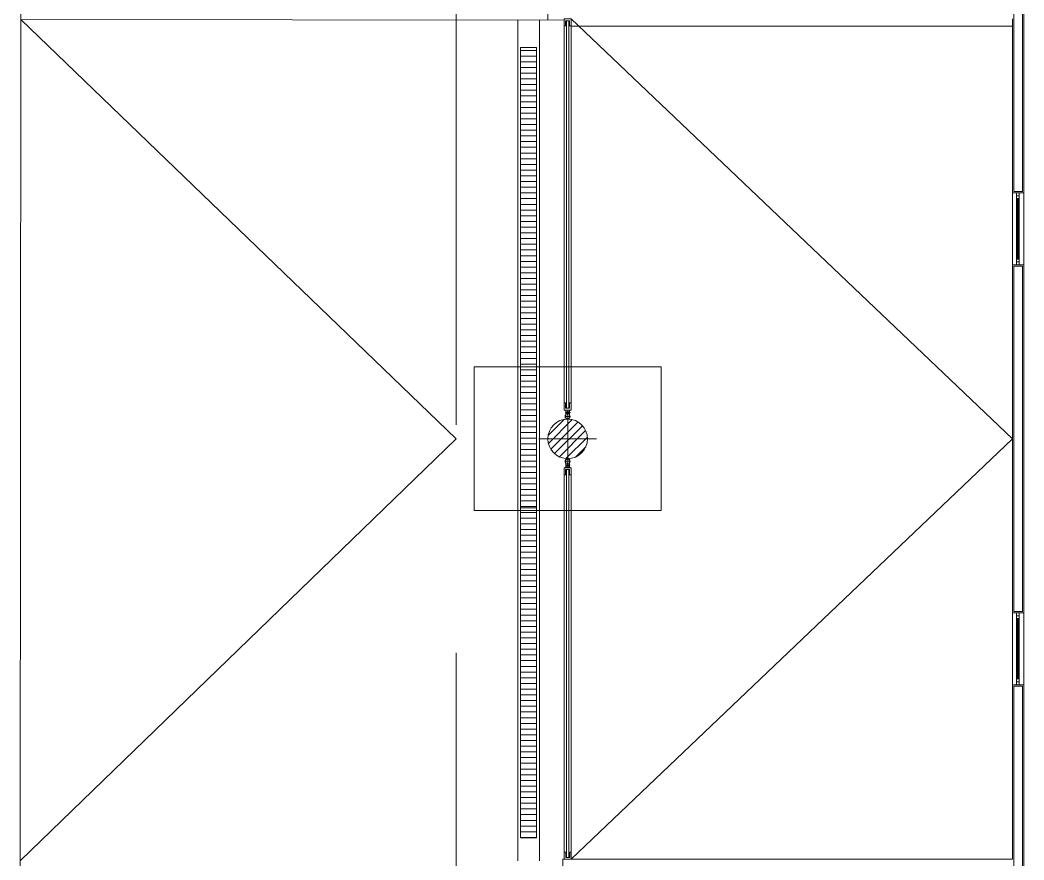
# Model space of a CAD drawing. Header units: millimetres. Extents: x 14 to 290, y 66 to 213.
# Drawn here: x 13.84 to 27.81, y 173.07 to 184.76 of the extents above; entities that cross this region are included whole.
import ezdxf

# ---------------------------------------------------------------- set-up
doc = ezdxf.new("R2010")
doc.units = ezdxf.units.MM
doc.linetypes.add('HIDDEN', pattern=[9.525, 6.35, -3.175])
for name, color, linetype, lineweight in [('OCASA_TODAS_r08$0$30-IS. PLUVIALES', 252, 'Continuous', 20), ('OCASA_TODAS_r08$0$A_AUTOMOVIL', 252, 'Continuous', 15), ('OCASA_TODAS_r08$0$CARP-HOJA', 252, 'Continuous', 20), ('OCASA_TODAS_r08$0$CARPINTERIA', 252, 'Continuous', 15), ('OCASA_TODAS_r08$0$CGC COLUMNAS', 252, 'Continuous', 20), ('OCASA_TODAS_r08$0$CGC COLUMNAS EJES', 252, 'Continuous', 20), ('OCASA_TODAS_r08$0$CGC COLUMNAS HATCH', 252, 'Continuous', 20), ('OCASA_TODAS_r08$0$CGC VIGAS', 252, 'HIDDEN', 15), ('OCASA_TODAS_r08$0$MURO CEMENTO DE 12', 252, 'Continuous', 20), ('OCASA_TODAS_r08$0$REVOQUES', 251, 'Continuous', 15), ('OCASA_TODAS_r08$0$VEREDA', 251, 'Continuous', 15), ('OCASA_TODAS_r08$0$VIDRIO', 251, 'Continuous', 20), ('OCASA_TODAS_r08$0$Vista 2', 251, 'Continuous', 15)]:
    doc.layers.add(name, color=color, linetype=linetype, lineweight=lineweight)

# ---------------------------------------------------------------- blocks, each defined once
blk = doc.blocks.new('OCASA_TODAS_r08$0$EJES_DE_LA_COLUMNA')
at = {"layer": 'OCASA_TODAS_r08$0$CGC COLUMNAS EJES'}
for p, q in [((0, -0.5), (0, 0.5)), ((-0.5, 0), (0.5, 0))]:
    blk.add_line(p, q, dxfattribs=at)
blk = doc.blocks.new('OCASA_TODAS_r08$0$Estructura PB para Arquitectura')
at = {"layer": 'OCASA_TODAS_r08$0$CGC COLUMNAS'}
blk.add_circle((1099.658554, 405.830705, -0.000029), 0.275, dxfattribs=at)
at = {"layer": 'OCASA_TODAS_r08$0$CGC COLUMNAS HATCH'}
for p, q in [((1099.387176, 405.875188, -0.000029), (1099.614072, 406.102084, -0.000029)), ((1099.391246, 405.766121, -0.000029), (1099.723138, 406.098014, -0.000029)), ((1099.424536, 405.686274, -0.000029), (1099.802986, 406.064723, -0.000029)), ((1099.476232, 405.624833, -0.000029), (1099.864427, 406.013028, -0.000029)), ((1099.544849, 405.580313, -0.000029), (1099.908946, 405.94441, -0.000029)), ((1099.634438, 405.556765, -0.000029), (1099.932495, 405.854822, -0.000029)), ((1099.770197, 405.579387, -0.000029), (1099.909873, 405.719062, -0.000029))]:
    blk.add_line(p, q, dxfattribs=at)
at = {"layer": 'OCASA_TODAS_r08$0$CGC VIGAS', "lineweight": 9}
for p, q in [((1098.108345, 396.501705, -0.000029), (1098.108345, 435.524255, -0.000029)), ((1098.358345, 406.830589, -0.000029), (1098.358345, 404.830727, -0.000029)), ((1099.94114, 405.930928, -0.000029), (1099.941318, 405.930928, -0.000029)), ((1098.108222, 374.99809, -0.000029), (1098.108222, 401.069086, -0.000029))]:
    blk.add_line(p, q, dxfattribs=at)
blk.add_lwpolyline([(1098.358345, 404.830727), (1100.958882, 404.83096), (1100.958882, 406.830821), (1098.358345, 406.830589)], dxfattribs=at)
at = {"layer": 'OCASA_TODAS_r08$0$CGC COLUMNAS EJES', "xscale": 0.8, "yscale": 0.8}
blk.add_blockref('OCASA_TODAS_r08$0$EJES_DE_LA_COLUMNA', (1099.658554, 405.830705, -0.000029), dxfattribs=at)
blk = doc.blocks.new('OCASA_TODAS_r08$0$rteartw')
at = {"layer": 'OCASA_TODAS_r08$0$CARPINTERIA', "color": 4}
for points, elevation in [([(-859.040554, -133.676073), (-859.110849, -133.676073), (-859.110849, -133.678767), (-859.040471, -133.678767), (-859.040471, -133.676073)], 0.000002), ([(-859.100565, -133.711045), (-859.100565, -133.678767)], 0.000002), ([(-859.07566, -133.765442), (-859.100565, -133.765442), (-859.100565, -133.713861)], 0.000002), ([(-859.07566, -133.765442), (-859.050755, -133.765442), (-859.050755, -133.713861)], 0.000002), ([(-859.050755, -133.711045), (-859.050755, -133.678767)], 0.000002), ([(-859.086026, -133.798818), (-859.086026, -133.802224), (-859.065893, -133.802224), (-859.065893, -133.798998)], 0.000005)]:
    blk.add_lwpolyline(points, dxfattribs=dict(at, elevation=elevation))
for points, elevation in [([(-859.104007, -133.713861), (-859.03948, -133.713861), (-859.03948, -133.711045), (-859.104007, -133.711045)], 0.000005), ([(-859.100565, -133.678767), (-859.050755, -133.678767), (-859.050755, -133.698773), (-859.100565, -133.698773)], 0.000002), ([(-859.100565, -133.765442), (-859.050755, -133.765442), (-859.050755, -133.729349), (-859.100565, -133.729349)], 0.000002)]:
    blk.add_lwpolyline(points, close=True, dxfattribs=dict(at, elevation=elevation))
blk.add_circle((-859.075433, -133.738923, 0.000005), 0.003663, dxfattribs=at)
for radius, start, end in [(0.034948, 135.449305, 44.550695), (0.031433, 142.40218, 37.59782)]:
    blk.add_arc((-859.07566, -133.765442, 0.000002), radius, start, end, dxfattribs=at)
blk = doc.blocks.new('OCASA_TODAS_r08$0$DS56NJW546546QA34')
at = {"color": 4, "elevation": -0.000035}
for points in [[(1395.902198, 1314.38004), (1395.942198, 1314.38004), (1395.942198, 1314.42004), (1395.902198, 1314.42004)], [(1396.782198, 1314.38004), (1396.822198, 1314.38004), (1396.822198, 1314.42004), (1396.782198, 1314.42004)]]:
    blk.add_lwpolyline(points, close=True, dxfattribs=at)
at = {"layer": 'OCASA_TODAS_r08$0$CARP-HOJA'}
for p, q in [((1395.942198, 1314.41254, 0.000003), (1396.782198, 1314.41254, 0.000041)), ((1395.942198, 1314.40254, 0.000003), (1396.782198, 1314.40254, 0.000041)), ((1395.942198, 1314.39754, 0.000003), (1396.782198, 1314.39754, 0.000041)), ((1395.942198, 1314.38754, 0.000003), (1396.782198, 1314.38754, 0.000041))]:
    blk.add_line(p, q, dxfattribs=at)
at = {"layer": 'OCASA_TODAS_r08$0$CARPINTERIA', "color": 4, "elevation": 0.000003}
for points in [[(1395.862198, 1314.39004), (1395.862198, 1314.38004), (1395.902198, 1314.38004), (1395.902198, 1314.42004), (1395.862198, 1314.42004), (1395.862198, 1314.41004)], [(1396.862198, 1314.39004), (1396.862198, 1314.38004), (1396.822198, 1314.38004), (1396.822198, 1314.42004), (1396.862198, 1314.42004), (1396.862198, 1314.41004)]]:
    blk.add_lwpolyline(points, dxfattribs=at)
at = {"layer": 'OCASA_TODAS_r08$0$CARPINTERIA', "elevation": 0.000003}
blk.add_lwpolyline([(1395.902198, 1314.38004), (1396.822198, 1314.38004), (1396.822198, 1314.42004), (1395.902198, 1314.42004)], dxfattribs=at)
at = {"layer": 'OCASA_TODAS_r08$0$VIDRIO'}
for p, q in [((1395.942198, 1314.40879, 0.000003), (1396.782198, 1314.40879, 0.000041)), ((1395.942198, 1314.40629, 0.000003), (1396.782198, 1314.40629, 0.000041)), ((1395.942198, 1314.39379, 0.000003), (1396.782198, 1314.39379, 0.000041)), ((1395.942198, 1314.39129, 0.000003), (1396.782198, 1314.39129, 0.000041))]:
    blk.add_line(p, q, dxfattribs=at)

msp = doc.modelspace()

# ---------------------------------------------------------------- hatches: boundary and pattern name
at = {"layer": 'OCASA_TODAS_r08$0$30-IS. PLUVIALES'}
h = msp.add_hatch(dxfattribs=at)
h.set_pattern_fill('ANSI31', color=256, scale=0.025, angle=135, style=0)
h.set_pattern_definition([(180, (889.51589, 313.00428), (4e-16, -0.079375), [])])
h.paths.add_polyline_path([(21.026, 184.378), (20.803, 184.378), (20.803, 173.379), (21.026, 173.379)])

# ---------------------------------------------------------------- linework, layer by layer
for points in [[(20.803, 173.379), (20.803, 184.378), (21.026, 184.378), (21.026, 173.379)], [(20.803, 177.969), (20.803, 173.379), (21.026, 173.379), (21.026, 177.969)]]:
    msp.add_lwpolyline(points, close=True, dxfattribs=at)
at = {"layer": 'OCASA_TODAS_r08$0$A_AUTOMOVIL'}
for points in [[(27.646, 178.931), (21.506, 184.776)], [(27.646, 178.931), (21.506, 173.081)]]:
    msp.add_lwpolyline(points, dxfattribs=at)
at = {"layer": 'OCASA_TODAS_r08$0$CARPINTERIA'}
for p, q in [((21.443, 184.75), (21.443, 179.357)), ((21.473, 184.75), (21.473, 179.357)), ((21.443, 173.107), (21.443, 178.503)), ((21.473, 173.107), (21.473, 178.503))]:
    msp.add_line(p, q, dxfattribs=at)
for points in [[(21.41, 184.776), (21.41, 184.677), (21.429, 184.677), (21.429, 184.75), (21.485, 184.75), (21.485, 184.677), (21.506, 184.677), (21.506, 184.776), (21.41, 184.776), (21.41, 184.677)], [(21.511, 184.676), (27.646, 184.676)], [(21.41, 179.331), (21.41, 179.43), (21.429, 179.43), (21.429, 179.357), (21.485, 179.357), (21.485, 179.43), (21.506, 179.43), (21.506, 179.331), (21.41, 179.331), (21.41, 179.43)], [(21.41, 178.529), (21.41, 178.43), (21.429, 178.43), (21.429, 178.503), (21.485, 178.503), (21.485, 178.43), (21.506, 178.43), (21.506, 178.529), (21.41, 178.529), (21.41, 178.43)], [(21.506, 173.081), (21.506, 173.18), (21.487, 173.18), (21.487, 173.107), (21.432, 173.107), (21.432, 173.18), (21.41, 173.18), (21.41, 173.081), (21.506, 173.081), (21.506, 173.18)]]:
    msp.add_lwpolyline(points, dxfattribs=at)
at = {"layer": 'OCASA_TODAS_r08$0$MURO CEMENTO DE 12'}
for points in [[(27.786, 184.916), (27.786, 182.374), (27.666, 182.374), (27.666, 184.916), (27.786, 184.916)], [(27.786, 176.529), (27.786, 181.334), (27.666, 181.334), (27.666, 176.529), (27.786, 176.529)], [(27.786, 172.869), (27.786, 175.489), (27.666, 175.489), (27.666, 172.869)]]:
    msp.add_lwpolyline(points, dxfattribs=at)
at = {"layer": 'OCASA_TODAS_r08$0$REVOQUES'}
for points in [[(27.646, 184.776), (27.646, 182.354), (27.806, 182.354), (27.806, 184.936), (27.646, 184.936)], [(27.646, 175.509), (27.646, 182.354)], [(27.806, 182.354), (27.806, 175.509)], [(27.646, 178.931), (27.646, 181.354), (27.806, 181.354), (27.806, 176.509), (27.646, 176.509)], [(27.646, 173.081), (27.646, 175.509), (27.806, 175.509), (27.806, 172.869), (27.646, 172.869)], [(27.646, 172.921), (23.983, 172.921), (23.983, 172.869), (23.823, 172.869), (23.823, 172.921), (21.39, 172.921), (21.39, 173.081), (27.646, 173.081)]]:
    msp.add_lwpolyline(points, dxfattribs=at)
at = {"layer": 'OCASA_TODAS_r08$0$VEREDA'}
for p, q in [((21.184, 188.313), (21.184, 184.757)), ((13.852, 184.984), (13.84, 172.813)), ((13.852, 184.765, 0), (19.908, 178.929, 0)), ((21.41, 184.757), (13.852, 184.765)), ((19.908, 178.929, 0), (13.843, 173.058, 0))]:
    msp.add_line(p, q, dxfattribs=at)
for points in [[(20.764, 173.061), (20.764, 184.758)], [(21.065, 173.061), (21.065, 184.758)]]:
    msp.add_lwpolyline(points, dxfattribs=at)
at = {"layer": 'OCASA_TODAS_r08$0$Vista 2'}
for p, q in [((21.41, 179.43), (21.41, 184.776)), ((21.506, 179.43), (21.506, 184.776)), ((21.41, 178.43), (21.41, 173.18)), ((21.506, 178.43), (21.506, 173.18))]:
    msp.add_line(p, q, dxfattribs=at)

# ---------------------------------------------------------------- block references
at = {"color": 31, "true_color": 0xfebd57}
msp.add_blockref('OCASA_TODAS_r08$0$Estructura PB para Arquitectura', (-1078.2, -226.899), dxfattribs=at)
at = {"layer": 'OCASA_TODAS_r08$0$CARPINTERIA', "rotation": 270}
msp.add_blockref('OCASA_TODAS_r08$0$DS56NJW546546QA34', (-1286.679, 1578.216, 0), dxfattribs=at)
at = {"layer": 'OCASA_TODAS_r08$0$CARPINTERIA'}
msp.add_blockref('OCASA_TODAS_r08$0$rteartw', (880.534, 313.007, 0), dxfattribs=at)
at = {"layer": 'OCASA_TODAS_r08$0$CARPINTERIA', "xscale": -1}
for name, p, rotation in [('OCASA_TODAS_r08$0$rteartw', (880.534, 44.853, 0), 180), ('OCASA_TODAS_r08$0$DS56NJW546546QA34', (-1286.679, -1220.353, 0), 270)]:
    msp.add_blockref(name, p, dxfattribs=dict(at, rotation=rotation))

doc.saveas('drawing.dxf')
